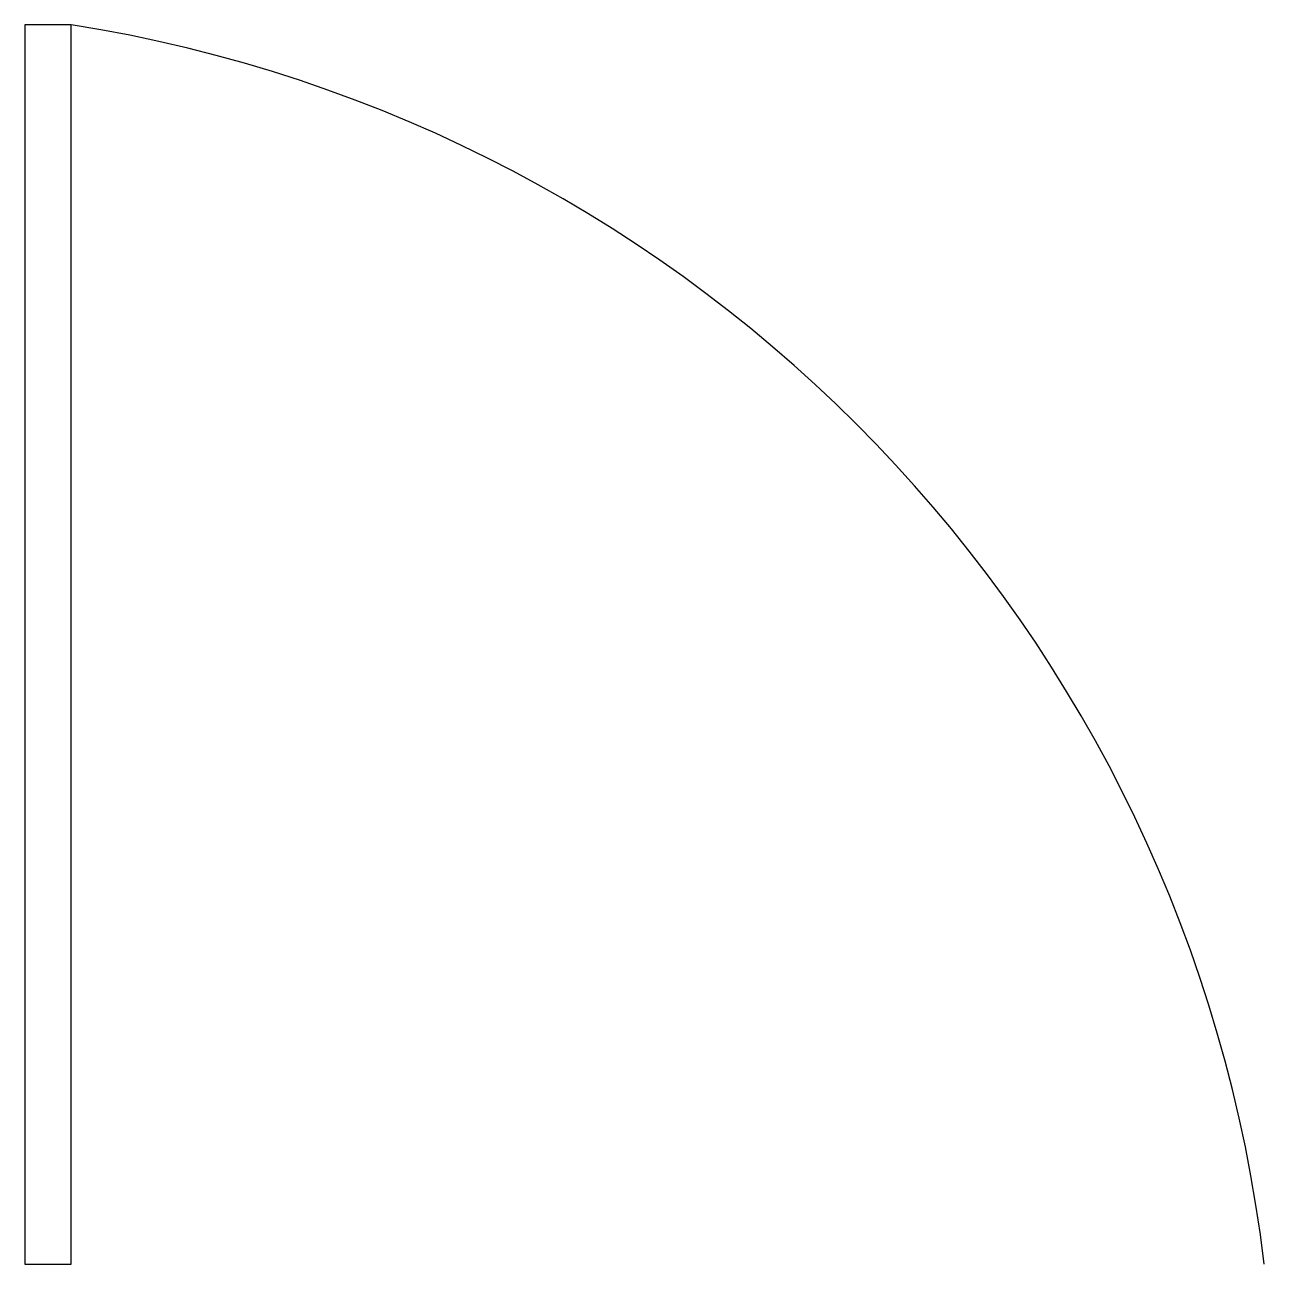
# Model space of a CAD drawing. Header units: metres. Extents: x 26.258 to 27.058, y 14.99 to 15.79.
import ezdxf

# ---------------------------------------------------------------- set-up
doc = ezdxf.new("R2010")
doc.units = ezdxf.units.M

# ---------------------------------------------------------------- blocks, each defined once
blk = doc.blocks.new('*U9')
blk.add_lwpolyline([(0, 0), (0.03, 0), (0.03, 0.8), (0, 0.8)], close=True)
blk.add_arc((-0.1129, -0.1081), 0.91928, 6.75329, 81.05733)

msp = doc.modelspace()

# ---------------------------------------------------------------- block references
msp.add_blockref('*U9', (26.25805, 14.98999))

doc.saveas('drawing.dxf')
